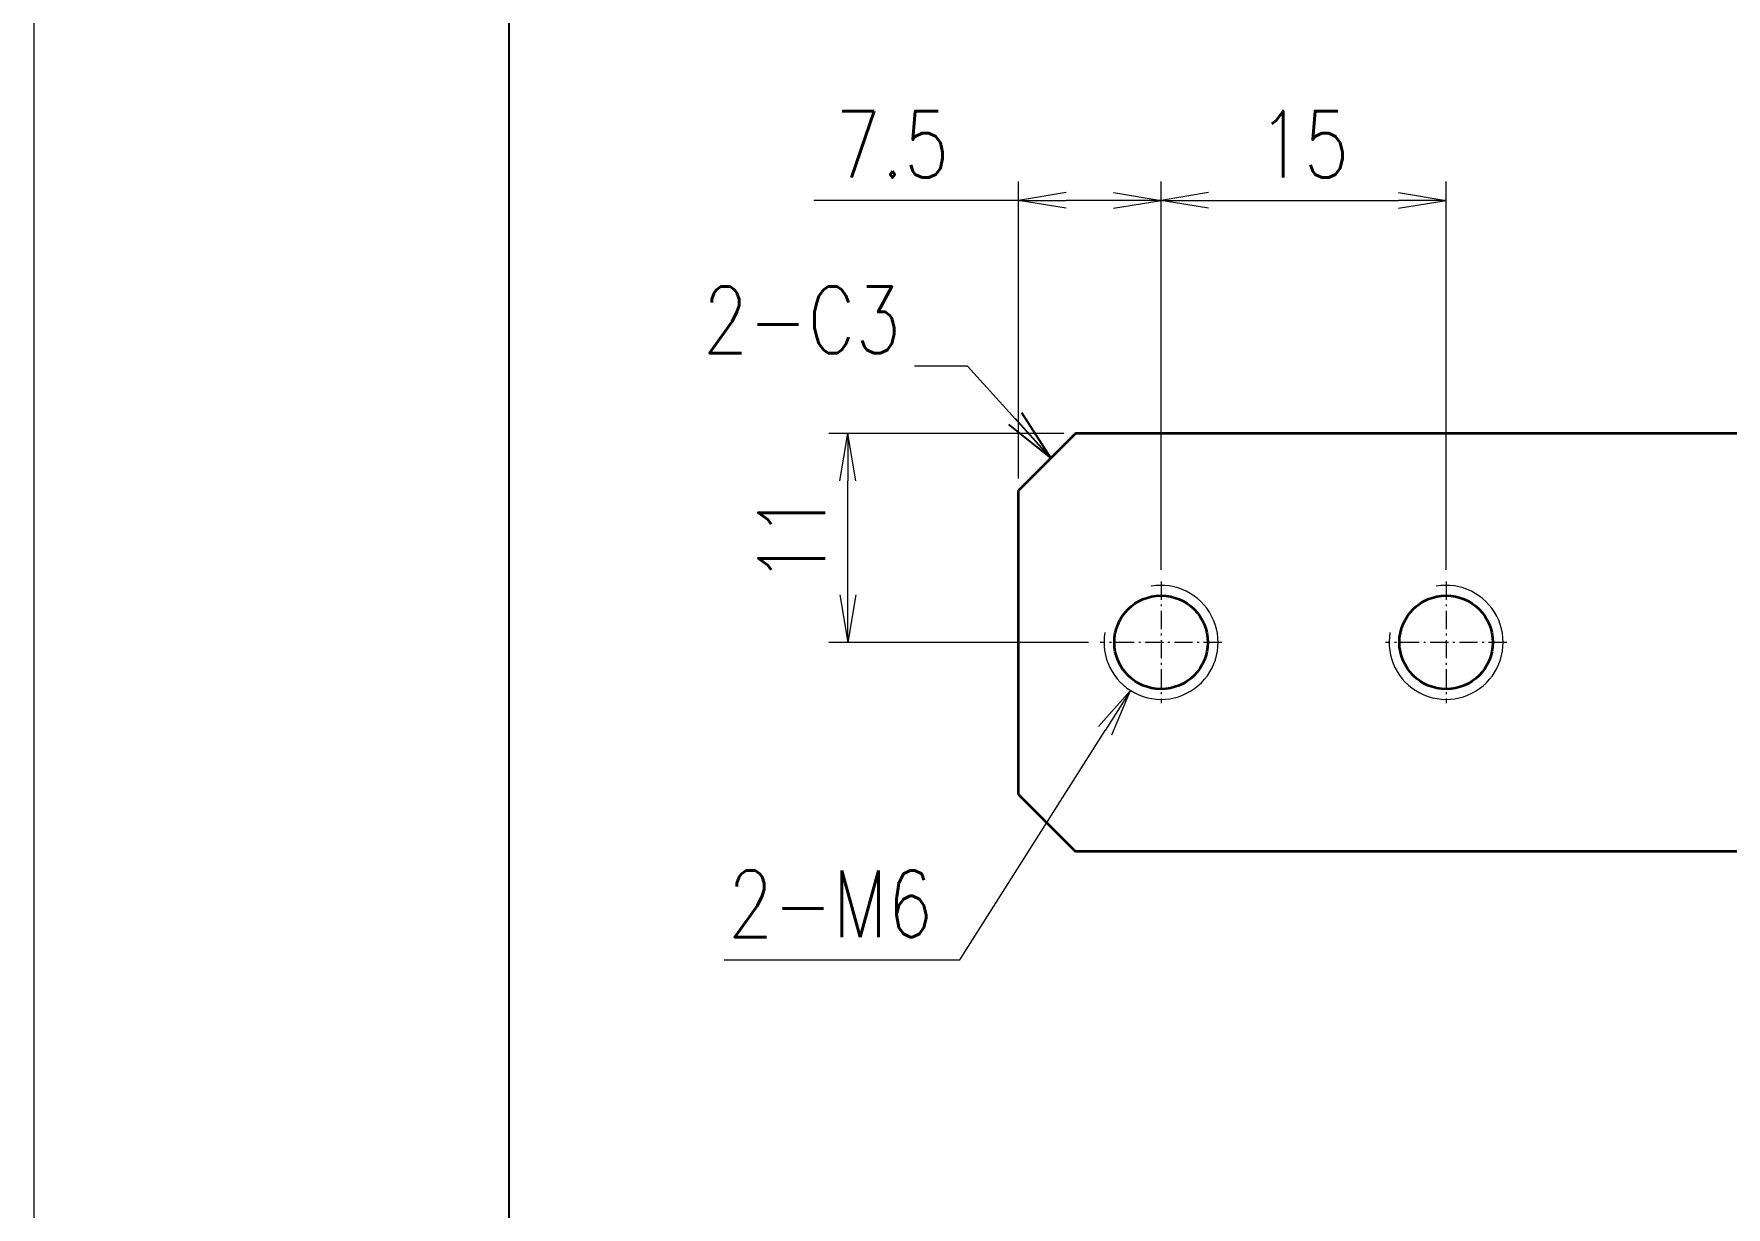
# Model space of a CAD drawing. Header units: millimetres. Extents: x -50143 to 104182, y -50696 to 54072.
# Drawn here: x -49790.8 to -49701.8, y 40827.9 to 40889.6 of the extents above; entities that cross this region are included whole.
import ezdxf

# ---------------------------------------------------------------- set-up
doc = ezdxf.new("R2010")
doc.units = ezdxf.units.MM
doc.header["$LTSCALE"] = 0.5
doc.linetypes.add('AM_ISO08W050x2', pattern=[9, 6, -0.75, 1.5, -0.75])
doc.linetypes.add('DASHDOT', pattern=[18.5, 12, -3, 0.5, -3])
for name, color, linetype, lineweight in [('DIM', 3, 'Continuous', 13), ('中心线', 2, 'AM_ISO08W050x2', 18), ('图框', 7, 'Continuous', 18), ('粗实线', 7, 'Continuous', 35), ('细实线', 3, 'Continuous', 18)]:
    doc.layers.add(name, color=color, linetype=linetype, lineweight=lineweight)
doc.layers.add('图\\M+19E79\\M+195B6\\M+18E9A', color=7, linetype='Continuous')
doc.layers.add('打印-禁用', color=7, linetype='Continuous', lineweight=15, plot=False)
doc.styles.add('DIM', font='romans.shx', dxfattribs={"width": 0.8, "bigfont": 'bigfont.shx'})
doc.dimstyles.new('DEH 1-1', dxfattribs={"dimtxt": 3.5, "dimasz": 2.5, "dimexe": 1, "dimexo": 0.625, "dimgap": 1.2, "dimtad": 1, "dimtoh": 1, "dimdsep": 46, "dimtxsty": 'DIM', "dimblk": 'OPEN', "dimcen": 0, "dimclrd": 8, "dimclre": 8, "dimclrt": 2, "dimazin": 2, "dimtfac": 0.5, "dimtmove": 0, "dimatfit": 3, "dimldrblk": 'OPEN', "dimfxl": 0, "dimtolj": 2, "dimlwd": 18, "dimlwe": 18, "dimarcsym": 0})
doc.dimstyles.new('DEH 1-1$0', dxfattribs={"dimtxt": 3.5, "dimasz": 2.5, "dimexe": 1, "dimexo": 0.625, "dimgap": 1.2, "dimtad": 1, "dimzin": 9, "dimdsep": 46, "dimtxsty": 'DIM', "dimblk": 'OPEN', "dimcen": 0, "dimclrd": 8, "dimclre": 8, "dimclrt": 2, "dimazin": 2, "dimtfac": 0.5, "dimtmove": 0, "dimatfit": 3, "dimldrblk": 'OPEN', "dimfxl": 0, "dimtolj": 2, "dimlwd": 18, "dimlwe": 18, "dimarcsym": 0})
doc.dimstyles.new('DEH 1-1$3', dxfattribs={"dimtxt": 3.5, "dimasz": 2.5, "dimexe": 1, "dimexo": 0.625, "dimgap": 1.2, "dimtad": 1, "dimtoh": 1, "dimdsep": 46, "dimtxsty": 'DIM', "dimblk": 'OPEN', "dimcen": 0, "dimclrd": 8, "dimclre": 8, "dimclrt": 2, "dimazin": 2, "dimtfac": 0.5, "dimtofl": 0, "dimtmove": 0, "dimatfit": 3, "dimldrblk": 'OPEN', "dimfxl": 0, "dimtolj": 2, "dimlwd": 18, "dimlwe": 18, "dimarcsym": 0})

# ---------------------------------------------------------------- blocks, each defined once
blk = doc.blocks.new('GZDEH零件A4图框V01版')
at = {"layer": '图\\M+19E79\\M+195B6\\M+18E9A', "linetype": 'Continuous'}
blk.add_line((25, 292), (25, 13.5), dxfattribs=at)
at = {"layer": '打印-禁用', "linetype": 'Continuous'}
blk.add_line((0, 297), (0, 0), dxfattribs=at)
blk = doc.blocks.new('DEH A4')
at = {"layer": '图框'}
blk.add_blockref('GZDEH零件A4图框V01版', (0, 0), dxfattribs=at)
blk = doc.blocks.new('_Open')
at = {"color": 0, "linetype": 'ByBlock', "lineweight": -2}
for p, q in [((-1, 0.167), (0, 0)), ((-1, -0.167), (0, 0)), ((0, 0), (-1, 0))]:
    blk.add_line(p, q, dxfattribs=at)
blk = doc.blocks.new('*D227')
at = {"layer": 'Defpoints', "color": 0, "transparency": 16777216}
for p in [(-49747.988, 40868.582), (-49736.004, 40868.582), (-49734.701, 40857.582)]:
    blk.add_point(p, dxfattribs=at)
at = {"layer": 'DIM', "color": 8, "lineweight": 18, "transparency": 16777216}
for p, q in [((-49736.629, 40868.582), (-49748.988, 40868.582)), ((-49747.988, 40860.082), (-49747.988, 40866.082)), ((-49735.326, 40857.582), (-49748.988, 40857.582))]:
    blk.add_line(p, q, dxfattribs=at)
at = {"layer": 'DIM', "color": 8, "lineweight": 18, "transparency": 16777216, "xscale": 2.5, "yscale": 2.5, "zscale": 2.5}
for p, rotation in [((-49747.988, 40868.582), 90), ((-49747.988, 40857.582), 270)]:
    blk.add_blockref('_Open', p, dxfattribs=dict(at, rotation=rotation))
at = {"layer": 'DIM', "color": 2, "transparency": 16777216, "insert": (-49750.938, 40863.082), "char_height": 3.5, "attachment_point": 5, "rotation": 90, "style": 'DIM'}
blk.add_mtext('\\A2;11', dxfattribs=at)
blk = doc.blocks.new('*D228')
at = {"layer": 'Defpoints', "color": 0, "transparency": 16777216}
for p in [(-49739.004, 40880.843), (-49739.004, 40865.582), (-49731.504, 40860.778)]:
    blk.add_point(p, dxfattribs=at)
at = {"layer": 'DIM', "color": 8, "lineweight": 18, "transparency": 16777216}
for p, q in [((-49739.004, 40866.207), (-49739.004, 40881.843)), ((-49731.504, 40861.403), (-49731.504, 40881.843)), ((-49739.004, 40880.843), (-49749.771, 40880.843)), ((-49734.004, 40880.843), (-49736.504, 40880.843))]:
    blk.add_line(p, q, dxfattribs=at)
at = {"layer": 'DIM', "color": 8, "lineweight": 18, "transparency": 16777216, "xscale": 2.5, "yscale": 2.5, "zscale": 2.5, "rotation": 180}
blk.add_blockref('_Open', (-49739.004, 40880.843), dxfattribs=at)
at = {"layer": 'DIM', "color": 8, "lineweight": 18, "transparency": 16777216, "xscale": 2.5, "yscale": 2.5, "zscale": 2.5}
blk.add_blockref('_Open', (-49731.504, 40880.843), dxfattribs=at)
at = {"layer": 'DIM', "color": 2, "transparency": 16777216, "insert": (-49745.638, 40883.793), "char_height": 3.5, "attachment_point": 5, "style": 'DIM'}
blk.add_mtext('\\A2;7.5', dxfattribs=at)
blk = doc.blocks.new('*D229')
at = {"layer": 'Defpoints', "color": 0, "transparency": 16777216}
for p in [(-49716.504, 40880.843), (-49731.504, 40860.778), (-49716.504, 40860.778)]:
    blk.add_point(p, dxfattribs=at)
at = {"layer": 'DIM', "color": 8, "lineweight": 18, "transparency": 16777216}
for p, q in [((-49731.504, 40861.403), (-49731.504, 40881.843)), ((-49716.504, 40861.403), (-49716.504, 40881.843)), ((-49729.004, 40880.843), (-49719.004, 40880.843))]:
    blk.add_line(p, q, dxfattribs=at)
at = {"layer": 'DIM', "color": 8, "lineweight": 18, "transparency": 16777216, "xscale": 2.5, "yscale": 2.5, "zscale": 2.5, "rotation": 180}
blk.add_blockref('_Open', (-49731.504, 40880.843), dxfattribs=at)
at = {"layer": 'DIM', "color": 8, "lineweight": 18, "transparency": 16777216, "xscale": 2.5, "yscale": 2.5, "zscale": 2.5}
blk.add_blockref('_Open', (-49716.504, 40880.843), dxfattribs=at)
at = {"layer": 'DIM', "color": 2, "transparency": 16777216, "insert": (-49724.004, 40883.793), "char_height": 3.5, "attachment_point": 5, "style": 'DIM'}
blk.add_mtext('\\A2;15', dxfattribs=at)
blk = doc.blocks.new('*D230')
at = {"layer": 'Defpoints', "color": 0, "transparency": 16777216}
for p in [(-49729.898, 40860.115), (-49733.111, 40855.048)]:
    blk.add_point(p, dxfattribs=at)
at = {"layer": 'DIM', "color": 8, "lineweight": 18, "transparency": 16777216}
for p, q in [((-49742.101, 40840.874), (-49734.45, 40852.937)), ((-49754.501, 40840.874), (-49742.101, 40840.874))]:
    blk.add_line(p, q, dxfattribs=at)
at = {"layer": 'DIM', "color": 8, "lineweight": 18, "transparency": 16777216, "xscale": 2.5, "yscale": 2.5, "zscale": 2.5, "rotation": 57.61646033333329}
blk.add_blockref('_Open', (-49733.111, 40855.048), dxfattribs=at)
at = {"layer": 'DIM', "color": 2, "transparency": 16777216, "insert": (-49748.901, 40843.824), "char_height": 3.5, "attachment_point": 5, "style": 'DIM'}
blk.add_mtext('\\A2;2-M6', dxfattribs=at)

msp = doc.modelspace()

# ---------------------------------------------------------------- linework, layer by layer
at = {"layer": '中心线', "linetype": 'DASHDOT', "ltscale": 0.159802}
for p, q in [((-49731.504, 40860.778), (-49731.504, 40854.386)), ((-49716.504, 40860.778), (-49716.504, 40854.386)), ((-49728.308, 40857.582), (-49734.701, 40857.582)), ((-49713.308, 40857.582), (-49719.701, 40857.582))]:
    msp.add_line(p, q, dxfattribs=at)
at = {"layer": '粗实线', "color": 7, "lineweight": 35, "ltscale": 0.106066}
for p, q in [((-49736.004, 40868.582), (-49739.004, 40865.582)), ((-49739.004, 40849.582), (-49736.004, 40846.582))]:
    msp.add_line(p, q, dxfattribs=at)
at = {"layer": '粗实线', "color": 7, "lineweight": 35}
for p, q in [((-49699.004, 40868.582), (-49736.004, 40868.582)), ((-49699.004, 40846.582), (-49736.004, 40846.582))]:
    msp.add_line(p, q, dxfattribs=at)
at = {"layer": '粗实线', "color": 7, "lineweight": 35, "ltscale": 0.4}
msp.add_line((-49739.004, 40849.582), (-49739.004, 40865.582), dxfattribs=at)
at = {"layer": '粗实线', "color": 7, "lineweight": 35}
for centre in [(-49731.504, 40857.582), (-49716.504, 40857.582)]:
    msp.add_circle(centre, 2.459, dxfattribs=at)
at = {"layer": '细实线', "lineweight": 13}
for centre in [(-49731.504, 40857.582), (-49716.504, 40857.582)]:
    msp.add_arc(centre, 3, 169.99999, 100.00001, dxfattribs=at)

# ---------------------------------------------------------------- block references
at = {"layer": '图框'}
msp.add_blockref('DEH A4', (-49790.82, 40741.105), dxfattribs=at)

# ---------------------------------------------------------------- texts
at = {"layer": 'DIM', "color": 2, "insert": (-49745.186, 40872.807), "char_height": 3.5, "attachment_point": 9, "style": 'DIM'}
msp.add_mtext('\\A2;{\\Fromans,bigfont|c134;2-}C3', dxfattribs=at)

# ---------------------------------------------------------------- dimensions: what is measured, and where the dimension line sits
at = {"layer": 'DIM'}
for base, p2, picture, middle in [((-49739.004, 40880.843), (-49739.004, 40865.582), '*D228', (-49745.638, 40883.793)), ((-49716.504, 40880.843), (-49716.504, 40860.778), '*D229', (-49724.004, 40883.793))]:
    dim = msp.add_linear_dim(base=base, p1=(-49731.504, 40860.778), p2=p2, dimstyle='DEH 1-1$0', dxfattribs=at)
    dim.commit()
    dim.dimension.update_dxf_attribs({"geometry": picture, "text_midpoint": middle})
dim = msp.add_linear_dim(base=(-49747.988, 40868.582), p1=(-49734.701, 40857.582), p2=(-49736.004, 40868.582), angle=90, dimstyle='DEH 1-1$0', dxfattribs=at)
dim.commit()
dim.dimension.update_dxf_attribs({"geometry": '*D227', "text_midpoint": (-49750.938, 40863.082)})
dim = msp.add_diameter_dim_2p(p1=(-49729.898, 40860.115), p2=(-49733.111, 40855.048), dimstyle='DEH 1-1$3', override={"dimpost": '2-M<>'}, dxfattribs=at)
dim.commit()
dim.dimension.update_dxf_attribs({"geometry": '*D230', "text_midpoint": (-49748.901, 40840.874), "dimtype": 163})

# ---------------------------------------------------------------- leaders
msp.add_leader([(-49737.303, 40867.283), (-49741.687, 40872.108), (-49744.487, 40872.108)], dimstyle='DEH 1-1', override={"dimasz": 2.8, "dimexe": 0.69965, "dimexo": 0.69965, "dimgap": 0.69965}, dxfattribs=at)

doc.saveas('drawing.dxf')
